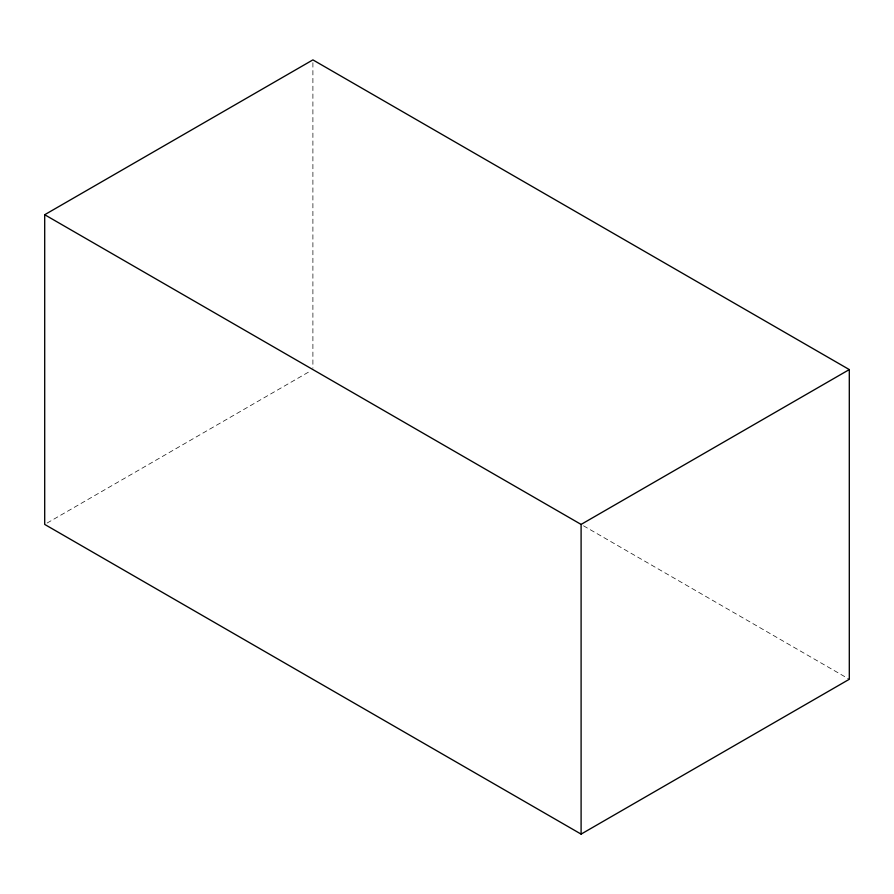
<?xml version="1.0" encoding="UTF-8"?>
<svg xmlns="http://www.w3.org/2000/svg" width="894" height="894" viewBox="0 0 894 894"><rect width="100%" height="100%" fill="white"/><g stroke="black" fill="none" stroke-linecap="round" stroke-linejoin="round"><path stroke-width="0.67" stroke-dasharray="4.47 3.35" d="M47.114 523.035L310.486 370.976M583.514 525.817L849.3 679.272M312.9 62.681L312.9 368.183"/><path stroke-width="1.34" d="M44.7 214.728L312.9 59.887L849.3 369.58L849.3 679.272L581.1 834.113L44.7 524.42L44.7 214.728L581.1 524.42L849.3 369.58M581.1 524.42L581.1 834.113"/></g></svg>
